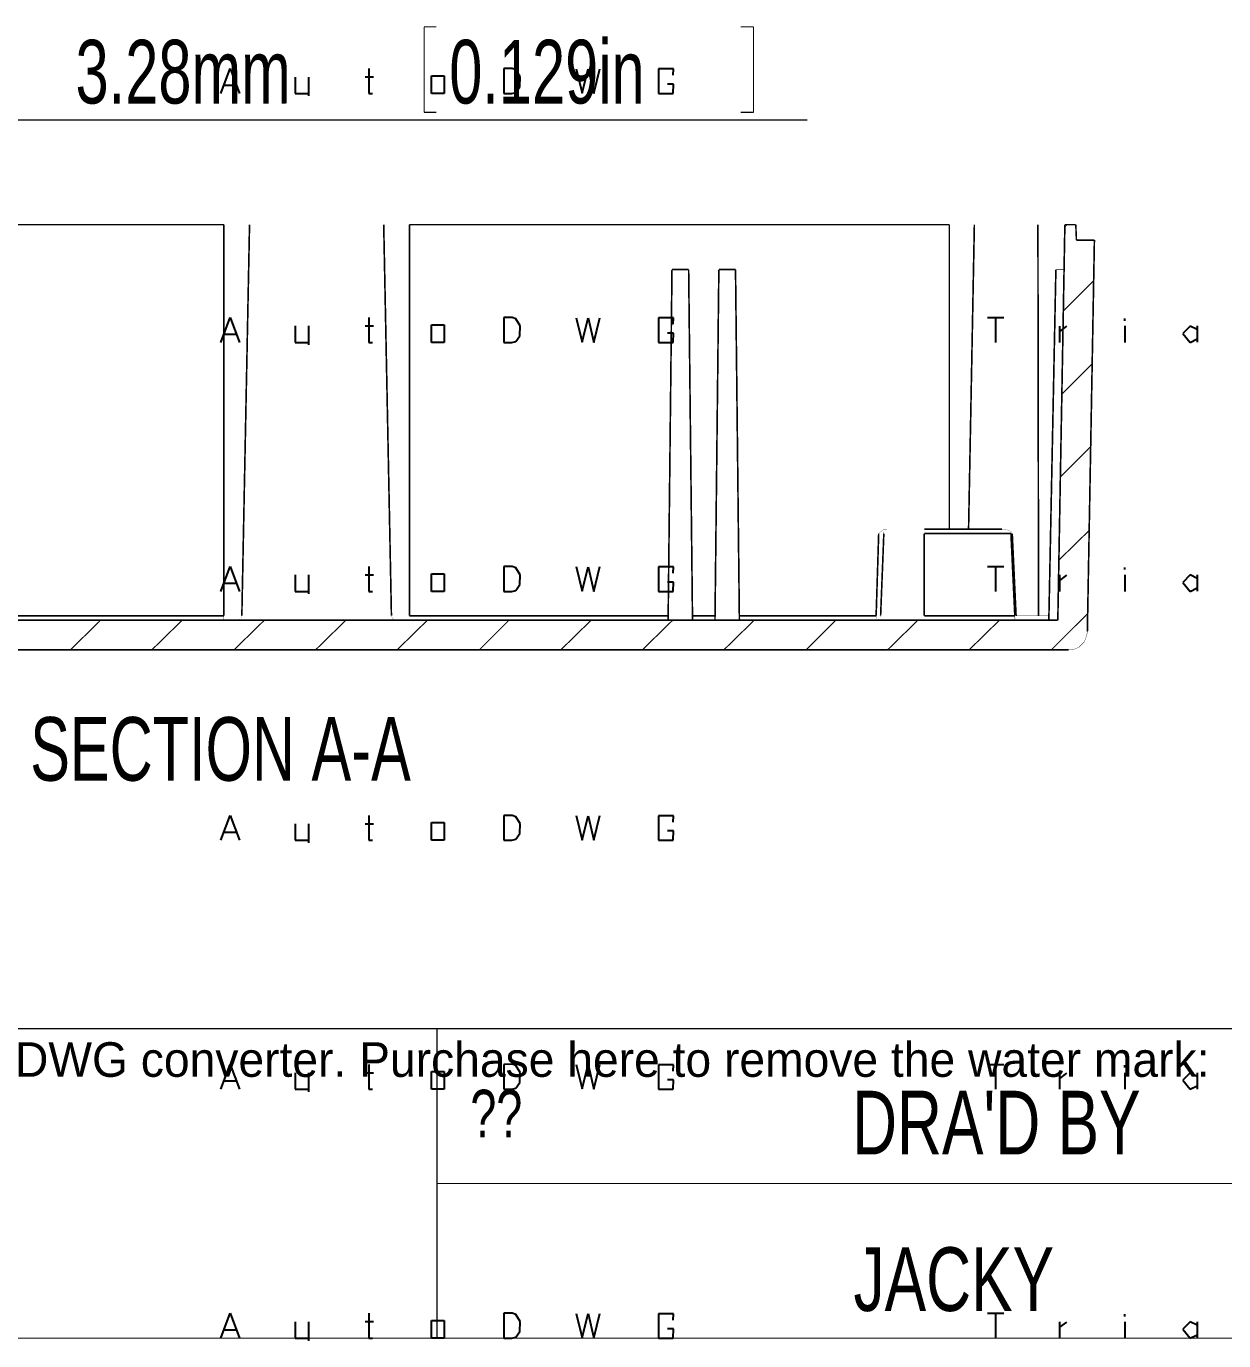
# Model space of a CAD drawing. Extents: x 5 to 426, y 3 to 277.
# Drawn here: x 78.5 to 144.3, y 2.8 to 75 of the extents above; entities that cross this region are included whole.
import ezdxf

# ---------------------------------------------------------------- set-up
doc = ezdxf.new("R2010")
doc.units = 0
doc.header["$MEASUREMENT"] = 0
for name, color, linetype in [('at_Entity', 7, 'Continuous'), ('at_Rect', 7, 'Continuous'), ('at_Solid', 7, 'Continuous'), ('at_Text', 7, 'Continuous')]:
    doc.layers.add(name, color=color, linetype=linetype)
doc.styles.add('Style0', font='arial.ttf', dxfattribs={"height": 0.2})

msp = doc.modelspace()

# ---------------------------------------------------------------- linework, layer by layer
at = {"color": 28}
for p, q in [((89.169, 57.666), (89.691, 59.034)), ((89.691, 59.034), (90.212, 57.666)), ((93.274, 58.571), (93.274, 57.666)), ((93.99, 58.571), (93.99, 57.529)), ((97.111, 58.577), (97.574, 58.577)), ((97.31, 59.034), (97.31, 57.666)), ((100.762, 58.637), (101.467, 58.637)), ((100.762, 57.666), (100.762, 58.637)), ((101.467, 58.637), (101.467, 57.666)), ((104.743, 59.034), (104.738, 57.666)), ((105.191, 59.039), (104.743, 59.034)), ((105.395, 58.965), (105.191, 59.039)), ((105.634, 58.583), (105.395, 58.965)), ((105.626, 58.038), (105.634, 58.583)), ((108.723, 59.027), (109.047, 57.683)), ((109.047, 57.683), (109.372, 59.019)), ((109.372, 59.019), (109.696, 57.668)), ((109.696, 57.668), (110.02, 59.027)), ((114.067, 59.014), (113.241, 59.014)), ((113.241, 59.014), (113.241, 57.666)), ((114.058, 58.668), (114.067, 59.014)), ((89.36, 58.121), (90.013, 58.121)), ((105.39, 57.721), (105.626, 58.038)), ((114.067, 58.179), (113.738, 58.179)), ((114.058, 57.666), (114.067, 58.179)), ((93.274, 57.666), (93.99, 57.666)), ((97.31, 57.666), (97.525, 57.666)), ((101.467, 57.666), (100.762, 57.666)), ((104.738, 57.666), (105.181, 57.666)), ((105.181, 57.666), (105.39, 57.721)), ((113.241, 57.666), (114.058, 57.666)), ((89.169, 16.614), (89.691, 17.982)), ((89.691, 17.982), (90.212, 16.614)), ((93.274, 17.518), (93.274, 16.614)), ((93.99, 17.518), (93.99, 16.477)), ((97.111, 17.524), (97.574, 17.524)), ((97.31, 17.982), (97.31, 16.614)), ((100.762, 17.585), (101.467, 17.585)), ((100.762, 16.614), (100.762, 17.585)), ((101.467, 17.585), (101.467, 16.614)), ((104.743, 17.982), (104.738, 16.614)), ((105.191, 17.987), (104.743, 17.982)), ((105.395, 17.912), (105.191, 17.987)), ((105.634, 17.531), (105.395, 17.912)), ((105.626, 16.986), (105.634, 17.531)), ((108.723, 17.975), (109.047, 16.631)), ((109.047, 16.631), (109.372, 17.967)), ((109.372, 17.967), (109.696, 16.616)), ((109.696, 16.616), (110.02, 17.975)), ((114.067, 17.962), (113.241, 17.962)), ((113.241, 17.962), (113.241, 16.614)), ((114.058, 17.615), (114.067, 17.962)), ((89.36, 17.069), (90.013, 17.069)), ((105.181, 16.614), (105.39, 16.669)), ((105.39, 16.669), (105.626, 16.986)), ((114.067, 17.127), (113.738, 17.127)), ((114.058, 16.614), (114.067, 17.127)), ((93.274, 16.614), (93.99, 16.614)), ((97.31, 16.614), (97.525, 16.614)), ((101.467, 16.614), (100.762, 16.614)), ((104.738, 16.614), (105.181, 16.614)), ((113.241, 16.614), (114.058, 16.614))]:
    msp.add_line(p, q, dxfattribs=at)
at = {"layer": 'at_Entity', "color": 28}
for p, q in [((131.327, 45.35), (132.232, 45.35)), ((131.777, 45.35), (131.777, 43.982)), ((135.292, 44.885), (135.292, 43.982)), ((135.302, 44.582), (135.686, 44.87)), ((138.878, 44.89), (138.878, 43.982)), ((138.883, 45.178), (138.883, 45.3)), ((142.48, 44.885), (142.07, 44.475)), ((142.859, 44.693), (142.48, 44.885)), ((142.854, 44.89), (142.854, 43.99)), ((142.07, 44.475), (142.47, 43.982)), ((142.47, 43.982), (142.859, 44.177)), ((131.327, 4.298), (132.232, 4.298)), ((131.777, 4.298), (131.777, 2.93)), ((135.292, 3.833), (135.292, 2.93)), ((135.302, 3.529), (135.686, 3.818)), ((138.878, 3.838), (138.878, 2.93)), ((138.883, 4.126), (138.883, 4.247)), ((142.48, 3.833), (142.07, 3.423)), ((142.859, 3.641), (142.48, 3.833)), ((142.854, 3.838), (142.854, 2.938)), ((142.07, 3.423), (142.47, 2.93)), ((142.47, 2.93), (142.859, 3.125))]:
    msp.add_line(p, q, dxfattribs=at)
at = {"layer": 'at_Entity', "color": 0}
for points in [[(100.358, 75.013, 0.0636, 0.0636, 0), (100.358, 70.318, 0.0636, 0.0636, 0)], [(100.358, 75.013, 0.0636, 0.0636, 0), (101.029, 75.013, 0.0636, 0.0636, 0)], [(118.467, 75.013, 0.0636, 0.0636, 0), (117.761, 75.013, 0.0636, 0.0636, 0)], [(118.467, 75.013, 0.0636, 0.0636, 0), (118.467, 70.318, 0.0636, 0.0636, 0)], [(100.358, 70.318, 0.0636, 0.0636, 0), (101.029, 70.318, 0.0636, 0.0636, 0)], [(118.467, 70.318, 0.0636, 0.0636, 0), (117.761, 70.318, 0.0636, 0.0636, 0)], [(73.989, 69.894, 0.0636, 0.0636, 0), (121.432, 69.894, 0.0636, 0.0636, 0)], [(59.657, 64.14, 0.0883, 0.0883, 0), (89.344, 64.14, 0.0883, 0.0883, 0)], [(89.344, 42.642, 0.0883, 0.0883, 0), (89.344, 64.14, 0.0883, 0.0883, 0)], [(89.344, 64.14, 0.00353, 0.00353, 0), (89.627, 64.14, 0.00353, 0.00353, 0), (89.874, 64.14, 0.00353, 0.00353, 0), (90.121, 64.14, 0.00353, 0.00353, 0), (90.333, 64.14, 0.00353, 0.00353, 0), (90.509, 64.14, 0.00353, 0.00353, 0), (90.615, 64.14, 0.00353, 0.00353, 0), (90.721, 64.14, 0.00353, 0.00353, 0), (90.756, 64.14, 0.00353, 0.00353, 0)], [(90.756, 64.14, 0.0883, 0.0883, 0), (90.333, 42.642, 0.0883, 0.0883, 0)], [(90.756, 64.14, 0.00353, 0.00353, 0), (90.792, 64.14, 0.00353, 0.00353, 0), (90.897, 64.14, 0.00353, 0.00353, 0), (91.074, 64.14, 0.00353, 0.00353, 0), (91.321, 64.14, 0.00353, 0.00353, 0), (91.603, 64.14, 0.00353, 0.00353, 0), (91.956, 64.14, 0.00353, 0.00353, 0), (92.345, 64.14, 0.00353, 0.00353, 0), (92.768, 64.14, 0.00353, 0.00353, 0), (93.227, 64.14, 0.00353, 0.00353, 0), (93.686, 64.14, 0.00353, 0.00353, 0), (94.18, 64.14, 0.00353, 0.00353, 0), (94.675, 64.14, 0.00353, 0.00353, 0), (95.169, 64.14, 0.00353, 0.00353, 0), (95.663, 64.14, 0.00353, 0.00353, 0), (96.122, 64.14, 0.00353, 0.00353, 0), (96.545, 64.14, 0.00353, 0.00353, 0), (96.934, 64.14, 0.00353, 0.00353, 0), (97.287, 64.14, 0.00353, 0.00353, 0), (97.569, 64.14, 0.00353, 0.00353, 0), (97.816, 64.14, 0.00353, 0.00353, 0), (97.993, 64.14, 0.00353, 0.00353, 0), (98.099, 64.14, 0.00353, 0.00353, 0), (98.134, 64.14, 0.00353, 0.00353, 0)], [(98.558, 42.642, 0.0883, 0.0883, 0), (98.134, 64.14, 0.0883, 0.0883, 0)], [(98.134, 64.14, 0.00353, 0.00353, 0), (98.169, 64.14, 0.00353, 0.00353, 0), (98.275, 64.14, 0.00353, 0.00353, 0), (98.381, 64.14, 0.00353, 0.00353, 0), (98.558, 64.14, 0.00353, 0.00353, 0), (98.769, 64.14, 0.00353, 0.00353, 0), (99.016, 64.14, 0.00353, 0.00353, 0), (99.264, 64.14, 0.00353, 0.00353, 0), (99.546, 64.14, 0.00353, 0.00353, 0)], [(99.546, 64.14, 0.0883, 0.0883, 0), (99.546, 42.642, 0.0883, 0.0883, 0)], [(99.546, 64.14, 0.0883, 0.0883, 0), (129.233, 64.14, 0.0883, 0.0883, 0)], [(129.233, 47.408, 0.0883, 0.0883, 0), (129.233, 64.14, 0.0883, 0.0883, 0)], [(129.233, 64.14, 0.00706, 0.00706, 0), (129.516, 64.14, 0.00706, 0.00706, 0), (129.798, 64.14, 0.00706, 0.00706, 0), (130.045, 64.14, 0.00706, 0.00706, 0), (130.257, 64.14, 0.00706, 0.00706, 0), (130.434, 64.14, 0.00706, 0.00706, 0), (130.539, 64.14, 0.00706, 0.00706, 0), (130.61, 64.14, 0.00706, 0.00706, 0)], [(130.61, 64.14, 0.0883, 0.0883, 0), (130.292, 47.408, 0.0883, 0.0883, 0)], [(130.61, 64.14, 0.0106, 0.0106, 0), (130.716, 64.14, 0.0106, 0.0106, 0), (130.857, 64.14, 0.0106, 0.0106, 0), (131.069, 64.14, 0.0106, 0.0106, 0), (131.316, 64.14, 0.0106, 0.0106, 0), (131.669, 64.14, 0.0106, 0.0106, 0), (132.057, 64.14, 0.0106, 0.0106, 0), (132.446, 64.14, 0.0106, 0.0106, 0), (132.905, 64.14, 0.0106, 0.0106, 0), (133.399, 64.14, 0.0106, 0.0106, 0), (133.858, 64.14, 0.0106, 0.0106, 0)], [(134.105, 64.14, 0.00353, 0.00353, 0), (134.069, 64.14, 0.00353, 0.00353, 0), (134.034, 64.14, 0.00353, 0.00353, 0), (133.999, 64.14, 0.00353, 0.00353, 0), (133.964, 64.14, 0.00353, 0.00353, 0), (133.928, 64.14, 0.00353, 0.00353, 0), (133.893, 64.14, 0.00353, 0.00353, 0), (133.858, 64.14, 0.00353, 0.00353, 0)], [(134.14, 42.642, 0.0883, 0.0883, 0), (134.105, 64.14, 0.0883, 0.0883, 0)], [(134.105, 64.14, 0.0106, 0.0106, 0), (134.387, 64.14, 0.0106, 0.0106, 0), (134.669, 64.14, 0.0106, 0.0106, 0), (134.917, 64.14, 0.0106, 0.0106, 0), (135.164, 64.14, 0.0106, 0.0106, 0), (135.34, 64.14, 0.0106, 0.0106, 0), (135.481, 64.14, 0.0106, 0.0106, 0), (135.587, 64.14, 0.0106, 0.0106, 0)], [(135.587, 64.14, 0.0883, 0.0883, 0), (135.199, 42.395, 0.0883, 0.0883, 0)], [(136.187, 64.14, 0.06, 0.06, 0), (135.587, 64.14, 0.06, 0.06, 0)], [(135.587, 63.999, 0.02, 0.02, 0), (135.728, 64.14, 0.02, 0.02, 0)], [(136.223, 63.293, 0.0848, 0.0848, 0), (136.187, 64.14, 0.0848, 0.0848, 0)], [(137.211, 63.293, 0.0883, 0.0883, 0), (136.223, 63.293, 0.0883, 0.0883, 0)], [(136.823, 41.76, 0.0883, 0.0883, 0), (137.211, 63.293, 0.0883, 0.0883, 0)], [(113.772, 42.395, 0.0883, 0.0883, 0), (113.984, 61.669, 0.0883, 0.0883, 0)], [(113.984, 61.669, 0.0883, 0.0883, 0), (114.901, 61.669, 0.0883, 0.0883, 0)], [(114.901, 61.669, 0.0883, 0.0883, 0), (115.113, 42.395, 0.0883, 0.0883, 0)], [(116.349, 42.395, 0.0883, 0.0883, 0), (116.561, 61.669, 0.0883, 0.0883, 0)], [(116.561, 61.669, 0.0883, 0.0883, 0), (117.478, 61.669, 0.0883, 0.0883, 0)], [(117.478, 61.669, 0.0883, 0.0883, 0), (117.69, 42.395, 0.0883, 0.0883, 0)], [(135.093, 61.669, 0.0883, 0.0883, 0), (134.705, 42.395, 0.0883, 0.0883, 0)], [(135.552, 61.669, 0.0459, 0.0459, 0), (135.093, 61.669, 0.0459, 0.0459, 0)], [(135.517, 59.41, 0.0636, 0.0636, 0), (137.176, 61.069, 0.0636, 0.0636, 0)], [(135.411, 54.821, 0.0636, 0.0636, 0), (137.07, 56.48, 0.0636, 0.0636, 0)], [(135.34, 50.267, 0.0636, 0.0636, 0), (136.999, 51.926, 0.0636, 0.0636, 0)], [(125.209, 42.642, 0.0883, 0.0883, 0), (125.35, 47.161, 0.0883, 0.0883, 0)], [(125.35, 47.161, 0.0127, 0.0127, 0), (125.562, 47.337, 0.0127, 0.0127, 0), (125.668, 47.408, 0.0127, 0.0127, 0), (125.809, 47.408, 0.0127, 0.0127, 0)], [(125.35, 47.161, 0.00353, 0.00353, 0), (125.421, 47.161, 0.00353, 0.00353, 0), (125.456, 47.161, 0.00353, 0.00353, 0), (125.527, 47.161, 0.00353, 0.00353, 0), (125.562, 47.161, 0.00353, 0.00353, 0), (125.597, 47.161, 0.00353, 0.00353, 0), (125.633, 47.161, 0.00353, 0.00353, 0)], [(125.456, 42.642, 0.0883, 0.0883, 0), (125.633, 47.161, 0.0883, 0.0883, 0)], [(125.88, 47.408, 0.00353, 0.00353, 0), (125.809, 47.408, 0.00353, 0.00353, 0), (125.774, 47.408, 0.00353, 0.00353, 0), (125.739, 47.373, 0.00353, 0.00353, 0), (125.703, 47.337, 0.00353, 0.00353, 0), (125.668, 47.302, 0.00353, 0.00353, 0), (125.633, 47.267, 0.00353, 0.00353, 0), (125.633, 47.231, 0.00353, 0.00353, 0), (125.633, 47.161, 0.00353, 0.00353, 0)], [(125.633, 47.161, 0.00353, 0.00353, 0), (125.668, 47.161, 0.00353, 0.00353, 0), (125.739, 47.161, 0.00353, 0.00353, 0), (125.915, 47.161, 0.00353, 0.00353, 0), (126.127, 47.161, 0.00353, 0.00353, 0), (126.409, 47.161, 0.00353, 0.00353, 0), (126.727, 47.161, 0.00353, 0.00353, 0), (127.08, 47.161, 0.00353, 0.00353, 0), (127.468, 47.161, 0.00353, 0.00353, 0), (127.857, 47.161, 0.00353, 0.00353, 0)], [(125.88, 47.408, 0.00353, 0.00353, 0), (125.915, 47.408, 0.00353, 0.00353, 0), (126.021, 47.408, 0.00353, 0.00353, 0), (126.198, 47.408, 0.00353, 0.00353, 0), (126.445, 47.408, 0.00353, 0.00353, 0), (126.762, 47.408, 0.00353, 0.00353, 0), (127.115, 47.408, 0.00353, 0.00353, 0), (127.468, 47.408, 0.00353, 0.00353, 0), (127.857, 47.408, 0.00353, 0.00353, 0)], [(127.857, 47.408, 0.0883, 0.0883, 0), (132.128, 47.408, 0.0883, 0.0883, 0)], [(132.622, 47.161, 0.0883, 0.0883, 0), (127.857, 47.161, 0.0883, 0.0883, 0)], [(127.857, 47.161, 0.0883, 0.0883, 0), (127.857, 42.642, 0.0883, 0.0883, 0)], [(127.857, 47.408, 0.00353, 0.00353, 0), (127.857, 47.373, 0.00353, 0.00353, 0), (127.857, 47.337, 0.00353, 0.00353, 0), (127.857, 47.302, 0.00353, 0.00353, 0), (127.857, 47.267, 0.00353, 0.00353, 0), (127.857, 47.231, 0.00353, 0.00353, 0), (127.857, 47.161, 0.00353, 0.00353, 0)], [(132.622, 47.267, 0.0127, 0.0127, 0), (132.516, 47.337, 0.0127, 0.0127, 0), (132.375, 47.373, 0.0127, 0.0127, 0), (132.128, 47.408, 0.0127, 0.0127, 0)], [(132.622, 47.161, 0.0883, 0.0883, 0), (132.834, 42.642, 0.0883, 0.0883, 0)], [(132.622, 47.267, 0.0127, 0.0127, 0), (132.693, 47.161, 0.0127, 0.0127, 0)], [(132.693, 47.161, 0.00706, 0.00706, 0), (132.622, 47.161, 0.00706, 0.00706, 0)], [(132.622, 47.161, 0.00353, 0.00353, 0), (132.622, 47.196, 0.00353, 0.00353, 0), (132.622, 47.231, 0.00353, 0.00353, 0), (132.622, 47.267, 0.00353, 0.00353, 0)], [(132.693, 47.161, 0.0883, 0.0883, 0), (132.905, 42.642, 0.0883, 0.0883, 0)], [(135.234, 45.678, 0.0636, 0.0636, 0), (136.929, 47.337, 0.0636, 0.0636, 0)], [(75.118, 42.642, 0.0883, 0.0883, 0), (89.344, 42.642, 0.0883, 0.0883, 0)], [(89.344, 42.395, 0.00353, 0.00353, 0), (89.344, 42.431, 0.00353, 0.00353, 0), (89.344, 42.466, 0.00353, 0.00353, 0), (89.344, 42.501, 0.00353, 0.00353, 0), (89.344, 42.536, 0.00353, 0.00353, 0), (89.344, 42.572, 0.00353, 0.00353, 0), (89.344, 42.607, 0.00353, 0.00353, 0), (89.344, 42.642, 0.00353, 0.00353, 0)], [(90.333, 42.642, 0.00353, 0.00353, 0), (90.297, 42.642, 0.00353, 0.00353, 0), (90.262, 42.642, 0.00353, 0.00353, 0), (90.156, 42.642, 0.00353, 0.00353, 0), (90.015, 42.642, 0.00353, 0.00353, 0), (89.874, 42.642, 0.00353, 0.00353, 0), (89.697, 42.642, 0.00353, 0.00353, 0), (89.521, 42.642, 0.00353, 0.00353, 0), (89.344, 42.642, 0.00353, 0.00353, 0)], [(90.086, 42.395, 0.00353, 0.00353, 0), (90.121, 42.431, 0.00353, 0.00353, 0), (90.156, 42.431, 0.00353, 0.00353, 0), (90.227, 42.466, 0.00353, 0.00353, 0), (90.262, 42.501, 0.00353, 0.00353, 0), (90.297, 42.536, 0.00353, 0.00353, 0), (90.297, 42.572, 0.00353, 0.00353, 0), (90.333, 42.607, 0.00353, 0.00353, 0), (90.333, 42.642, 0.00353, 0.00353, 0)], [(90.333, 42.642, 0.00353, 0.00353, 0), (90.368, 42.642, 0.00353, 0.00353, 0), (90.474, 42.642, 0.00353, 0.00353, 0), (90.686, 42.642, 0.00353, 0.00353, 0), (90.897, 42.642, 0.00353, 0.00353, 0), (91.215, 42.642, 0.00353, 0.00353, 0), (91.568, 42.642, 0.00353, 0.00353, 0), (91.956, 42.642, 0.00353, 0.00353, 0), (92.415, 42.642, 0.00353, 0.00353, 0), (92.874, 42.642, 0.00353, 0.00353, 0), (93.404, 42.642, 0.00353, 0.00353, 0), (93.898, 42.642, 0.00353, 0.00353, 0), (94.427, 42.642, 0.00353, 0.00353, 0), (94.957, 42.642, 0.00353, 0.00353, 0), (95.486, 42.642, 0.00353, 0.00353, 0), (95.981, 42.642, 0.00353, 0.00353, 0), (96.475, 42.642, 0.00353, 0.00353, 0), (96.934, 42.642, 0.00353, 0.00353, 0), (97.322, 42.642, 0.00353, 0.00353, 0), (97.675, 42.642, 0.00353, 0.00353, 0), (97.957, 42.642, 0.00353, 0.00353, 0), (98.205, 42.642, 0.00353, 0.00353, 0), (98.381, 42.642, 0.00353, 0.00353, 0), (98.522, 42.642, 0.00353, 0.00353, 0), (98.558, 42.642, 0.00353, 0.00353, 0)], [(98.805, 42.395, 0.00353, 0.00353, 0), (98.769, 42.431, 0.00353, 0.00353, 0), (98.699, 42.431, 0.00353, 0.00353, 0), (98.663, 42.466, 0.00353, 0.00353, 0), (98.628, 42.501, 0.00353, 0.00353, 0), (98.593, 42.536, 0.00353, 0.00353, 0), (98.593, 42.572, 0.00353, 0.00353, 0), (98.558, 42.607, 0.00353, 0.00353, 0), (98.558, 42.642, 0.00353, 0.00353, 0)], [(99.546, 42.642, 0.00353, 0.00353, 0), (99.369, 42.642, 0.00353, 0.00353, 0), (99.158, 42.642, 0.00353, 0.00353, 0), (99.016, 42.642, 0.00353, 0.00353, 0), (98.84, 42.642, 0.00353, 0.00353, 0), (98.734, 42.642, 0.00353, 0.00353, 0), (98.628, 42.642, 0.00353, 0.00353, 0), (98.593, 42.642, 0.00353, 0.00353, 0), (98.558, 42.642, 0.00353, 0.00353, 0)], [(99.546, 42.642, 0.0883, 0.0883, 0), (113.772, 42.642, 0.0883, 0.0883, 0)], [(99.546, 42.395, 0.00353, 0.00353, 0), (99.546, 42.431, 0.00353, 0.00353, 0), (99.546, 42.466, 0.00353, 0.00353, 0), (99.546, 42.501, 0.00353, 0.00353, 0), (99.546, 42.536, 0.00353, 0.00353, 0), (99.546, 42.572, 0.00353, 0.00353, 0), (99.546, 42.607, 0.00353, 0.00353, 0), (99.546, 42.642, 0.00353, 0.00353, 0)], [(115.113, 42.642, 0.0883, 0.0883, 0), (116.349, 42.642, 0.0883, 0.0883, 0)], [(117.69, 42.642, 0.0883, 0.0883, 0), (125.209, 42.642, 0.0883, 0.0883, 0)], [(125.209, 42.642, 0.00706, 0.00706, 0), (125.209, 42.572, 0.00706, 0.00706, 0), (125.209, 42.501, 0.00706, 0.00706, 0)], [(125.456, 42.642, 0.00353, 0.00353, 0), (125.456, 42.607, 0.00353, 0.00353, 0), (125.421, 42.572, 0.00353, 0.00353, 0), (125.421, 42.536, 0.00353, 0.00353, 0), (125.386, 42.466, 0.00353, 0.00353, 0), (125.35, 42.466, 0.00353, 0.00353, 0), (125.315, 42.431, 0.00353, 0.00353, 0), (125.244, 42.431, 0.00353, 0.00353, 0), (125.209, 42.395, 0.00353, 0.00353, 0)], [(125.421, 42.642, 0.00353, 0.00353, 0), (125.386, 42.642, 0.00353, 0.00353, 0), (125.315, 42.642, 0.00353, 0.00353, 0), (125.209, 42.642, 0.00353, 0.00353, 0)], [(125.456, 42.642, 0.00353, 0.00353, 0), (125.492, 42.642, 0.00353, 0.00353, 0), (125.597, 42.642, 0.00353, 0.00353, 0), (125.774, 42.642, 0.00353, 0.00353, 0), (126.021, 42.642, 0.00353, 0.00353, 0), (126.303, 42.642, 0.00353, 0.00353, 0), (126.656, 42.642, 0.00353, 0.00353, 0), (127.009, 42.642, 0.00353, 0.00353, 0), (127.433, 42.642, 0.00353, 0.00353, 0), (127.857, 42.642, 0.00353, 0.00353, 0)], [(127.857, 42.642, 0.0883, 0.0883, 0), (132.834, 42.642, 0.0883, 0.0883, 0)], [(127.857, 42.642, 0.00353, 0.00353, 0), (127.857, 42.607, 0.00353, 0.00353, 0), (127.857, 42.572, 0.00353, 0.00353, 0), (127.857, 42.536, 0.00353, 0.00353, 0), (127.857, 42.466, 0.00353, 0.00353, 0), (127.857, 42.431, 0.00353, 0.00353, 0), (127.857, 42.395, 0.00353, 0.00353, 0)], [(132.834, 42.642, 0.00706, 0.00706, 0), (132.905, 42.642, 0.00706, 0.00706, 0)], [(132.834, 42.395, 0.00499, 0.00499, 0), (132.869, 42.431, 0.00499, 0.00499, 0), (132.869, 42.501, 0.00499, 0.00499, 0), (132.905, 42.572, 0.00499, 0.00499, 0), (132.905, 42.642, 0.00499, 0.00499, 0)], [(132.834, 42.642, 0.00353, 0.00353, 0), (132.834, 42.572, 0.00353, 0.00353, 0), (132.834, 42.466, 0.00353, 0.00353, 0), (132.834, 42.431, 0.00353, 0.00353, 0), (132.834, 42.395, 0.00353, 0.00353, 0)], [(132.905, 42.642, 0.0141, 0.0141, 0), (133.046, 42.642, 0.0141, 0.0141, 0), (133.187, 42.642, 0.0141, 0.0141, 0), (133.363, 42.642, 0.0141, 0.0141, 0), (133.505, 42.642, 0.0141, 0.0141, 0), (133.646, 42.642, 0.0141, 0.0141, 0), (133.822, 42.642, 0.0141, 0.0141, 0), (133.964, 42.642, 0.0141, 0.0141, 0), (134.14, 42.642, 0.0141, 0.0141, 0)], [(134.705, 42.642, 0.0176, 0.0176, 0), (134.528, 42.642, 0.0176, 0.0176, 0), (134.316, 42.642, 0.0176, 0.0176, 0), (134.14, 42.642, 0.0176, 0.0176, 0)], [(134.14, 42.395, 0.00353, 0.00353, 0), (134.14, 42.431, 0.00353, 0.00353, 0), (134.14, 42.466, 0.00353, 0.00353, 0), (134.14, 42.501, 0.00353, 0.00353, 0), (134.14, 42.536, 0.00353, 0.00353, 0), (134.14, 42.572, 0.00353, 0.00353, 0), (134.14, 42.607, 0.00353, 0.00353, 0), (134.14, 42.642, 0.00353, 0.00353, 0)], [(134.846, 40.772, 0.0636, 0.0636, 0), (136.823, 42.748, 0.0636, 0.0636, 0)], [(135.199, 42.395, 0.0883, 0.0883, 0), (53.691, 42.395, 0.0883, 0.0883, 0)], [(80.908, 40.772, 0.0636, 0.0636, 0), (82.567, 42.395, 0.0636, 0.0636, 0)], [(85.391, 40.772, 0.0636, 0.0636, 0), (87.05, 42.395, 0.0636, 0.0636, 0)], [(89.909, 40.772, 0.0636, 0.0636, 0), (91.568, 42.395, 0.0636, 0.0636, 0)], [(94.392, 40.772, 0.0636, 0.0636, 0), (96.051, 42.395, 0.0636, 0.0636, 0)], [(98.875, 40.772, 0.0636, 0.0636, 0), (100.534, 42.395, 0.0636, 0.0636, 0)], [(103.394, 40.772, 0.0636, 0.0636, 0), (105.017, 42.395, 0.0636, 0.0636, 0)], [(107.877, 40.772, 0.0636, 0.0636, 0), (109.536, 42.395, 0.0636, 0.0636, 0)], [(112.36, 40.772, 0.0636, 0.0636, 0), (114.019, 42.395, 0.0636, 0.0636, 0)], [(116.843, 40.772, 0.0636, 0.0636, 0), (118.502, 42.395, 0.0636, 0.0636, 0)], [(121.361, 40.772, 0.0636, 0.0636, 0), (122.985, 42.395, 0.0636, 0.0636, 0)], [(125.844, 40.772, 0.0636, 0.0636, 0), (127.504, 42.395, 0.0636, 0.0636, 0)], [(130.328, 40.772, 0.0636, 0.0636, 0), (131.987, 42.395, 0.0636, 0.0636, 0)], [(135.799, 40.772, 0.019, 0.019, 0), (136.011, 40.772, 0.019, 0.019, 0), (136.187, 40.842, 0.019, 0.019, 0), (136.364, 40.913, 0.019, 0.019, 0), (136.505, 41.054, 0.019, 0.019, 0), (136.646, 41.195, 0.019, 0.019, 0), (136.717, 41.372, 0.019, 0.019, 0), (136.787, 41.548, 0.019, 0.019, 0), (136.823, 41.76, 0.019, 0.019, 0)], [(53.091, 40.772, 0.0883, 0.0883, 0), (135.799, 40.772, 0.0883, 0.0883, 0)]]:
    msp.add_lwpolyline(points, format="xyseb", dxfattribs=at)
at = {"layer": 'at_Entity', "color": 9}
for points in [[(4.801, 19.945, 0.0636, 0.0636, 0), (426.318, 19.945, 0.0636, 0.0636, 0)], [(101.064, 19.945, 0.0636, 0.0636, 0), (101.064, 2.93, 0.0636, 0.0636, 0)], [(101.064, 11.437, 0.0636, 0.0636, 0), (265.103, 11.437, 0.0636, 0.0636, 0)], [(426.318, 2.93, 0.0636, 0.0636, 0), (4.801, 2.93, 0.0636, 0.0636, 0)]]:
    msp.add_lwpolyline(points, format="xyseb", dxfattribs=at)
at = {"layer": 'at_Rect', "color": 28}
for p, q in [((131.327, 59.034), (132.232, 59.034)), ((131.777, 59.034), (131.777, 57.666)), ((135.292, 58.569), (135.292, 57.666)), ((135.302, 58.266), (135.686, 58.554)), ((138.878, 58.574), (138.878, 57.666)), ((138.883, 58.862), (138.883, 58.984)), ((142.48, 58.569), (142.07, 58.159)), ((142.859, 58.377), (142.48, 58.569)), ((142.854, 58.574), (142.854, 57.674)), ((142.07, 58.159), (142.47, 57.666)), ((142.47, 57.666), (142.859, 57.861)), ((131.327, 17.982), (132.232, 17.982)), ((131.777, 17.982), (131.777, 16.614)), ((135.292, 17.517), (135.292, 16.614)), ((135.302, 17.213), (135.686, 17.502)), ((138.878, 17.522), (138.878, 16.614)), ((138.883, 17.81), (138.883, 17.931)), ((142.48, 17.517), (142.07, 17.107)), ((142.859, 17.325), (142.48, 17.517)), ((142.854, 17.522), (142.854, 16.622)), ((142.07, 17.107), (142.47, 16.614)), ((142.47, 16.614), (142.859, 16.809))]:
    msp.add_line(p, q, dxfattribs=at)
at = {"layer": 'at_Solid', "color": 28}
for p, q in [((89.169, 71.35), (89.691, 72.719)), ((89.691, 72.719), (90.212, 71.35)), ((93.274, 72.255), (93.274, 71.35)), ((93.99, 72.255), (93.99, 71.213)), ((97.111, 72.261), (97.574, 72.261)), ((97.31, 72.718), (97.31, 71.35)), ((100.762, 72.321), (101.467, 72.321)), ((100.762, 71.35), (100.762, 72.321)), ((101.467, 72.321), (101.467, 71.35)), ((104.743, 72.718), (104.738, 71.35)), ((105.191, 72.723), (104.743, 72.718)), ((105.395, 72.649), (105.191, 72.723)), ((105.634, 72.267), (105.395, 72.649)), ((105.626, 71.722), (105.634, 72.267)), ((108.723, 72.711), (109.047, 71.368)), ((109.047, 71.368), (109.372, 72.703)), ((109.372, 72.703), (109.696, 71.352)), ((109.696, 71.352), (110.02, 72.711)), ((114.067, 72.698), (113.241, 72.698)), ((113.241, 72.698), (113.241, 71.35)), ((114.058, 72.352), (114.067, 72.698)), ((89.36, 71.806), (90.013, 71.806)), ((105.39, 71.405), (105.626, 71.722)), ((114.067, 71.863), (113.738, 71.863)), ((114.058, 71.35), (114.067, 71.863)), ((93.274, 71.35), (93.99, 71.35)), ((97.31, 71.35), (97.525, 71.35)), ((101.467, 71.35), (100.762, 71.35)), ((104.738, 71.35), (105.181, 71.35)), ((105.181, 71.35), (105.39, 71.405)), ((113.241, 71.35), (114.058, 71.35)), ((89.169, 30.298), (89.691, 31.666)), ((89.691, 31.666), (90.212, 30.298)), ((93.274, 31.203), (93.274, 30.298)), ((93.99, 31.203), (93.99, 30.161)), ((97.111, 31.209), (97.574, 31.209)), ((97.31, 31.666), (97.31, 30.298)), ((100.762, 31.269), (101.467, 31.269)), ((100.762, 30.298), (100.762, 31.269)), ((101.467, 31.269), (101.467, 30.298)), ((104.743, 31.666), (104.738, 30.298)), ((105.191, 31.671), (104.743, 31.666)), ((105.395, 31.596), (105.191, 31.671)), ((105.634, 31.215), (105.395, 31.596)), ((105.626, 30.67), (105.634, 31.215)), ((108.723, 31.659), (109.047, 30.315)), ((109.047, 30.315), (109.372, 31.651)), ((109.372, 31.651), (109.696, 30.3)), ((109.696, 30.3), (110.02, 31.659)), ((114.067, 31.646), (113.241, 31.646)), ((113.241, 31.646), (113.241, 30.298)), ((114.058, 31.3), (114.067, 31.646)), ((89.36, 30.753), (90.013, 30.753)), ((105.181, 30.298), (105.39, 30.353)), ((105.39, 30.353), (105.626, 30.67)), ((114.067, 30.811), (113.738, 30.811)), ((114.058, 30.298), (114.067, 30.811)), ((93.274, 30.298), (93.99, 30.298)), ((97.31, 30.298), (97.525, 30.298)), ((101.467, 30.298), (100.762, 30.298)), ((104.738, 30.298), (105.181, 30.298)), ((113.241, 30.298), (114.058, 30.298))]:
    msp.add_line(p, q, dxfattribs=at)
at = {"layer": 'at_Text', "color": 28}
for p, q in [((89.169, 43.982), (89.691, 45.35)), ((89.691, 45.35), (90.212, 43.982)), ((93.274, 44.887), (93.274, 43.982)), ((93.99, 44.887), (93.99, 43.845)), ((97.111, 44.893), (97.574, 44.893)), ((97.31, 45.35), (97.31, 43.982)), ((100.762, 44.953), (101.467, 44.953)), ((100.762, 43.982), (100.762, 44.953)), ((101.467, 44.953), (101.467, 43.982)), ((104.743, 45.35), (104.738, 43.982)), ((105.191, 45.355), (104.743, 45.35)), ((105.395, 45.281), (105.191, 45.355)), ((105.634, 44.899), (105.395, 45.281)), ((105.626, 44.354), (105.634, 44.899)), ((108.723, 45.343), (109.047, 43.999)), ((109.047, 43.999), (109.372, 45.335)), ((109.372, 45.335), (109.696, 43.984)), ((109.696, 43.984), (110.02, 45.343)), ((114.067, 45.33), (113.241, 45.33)), ((113.241, 45.33), (113.241, 43.982)), ((114.058, 44.984), (114.067, 45.33)), ((89.36, 44.437), (90.013, 44.437)), ((105.39, 44.037), (105.626, 44.354)), ((114.067, 44.495), (113.738, 44.495)), ((114.058, 43.982), (114.067, 44.495)), ((93.274, 43.982), (93.99, 43.982)), ((97.31, 43.982), (97.525, 43.982)), ((101.467, 43.982), (100.762, 43.982)), ((104.738, 43.982), (105.181, 43.982)), ((105.181, 43.982), (105.39, 44.037)), ((113.241, 43.982), (114.058, 43.982)), ((89.169, 2.93), (89.691, 4.298)), ((89.691, 4.298), (90.212, 2.93)), ((93.274, 3.834), (93.274, 2.93)), ((93.99, 3.834), (93.99, 2.793)), ((97.111, 3.84), (97.574, 3.84)), ((97.31, 4.298), (97.31, 2.93)), ((100.762, 3.901), (101.467, 3.901)), ((100.762, 2.93), (100.762, 3.901)), ((101.467, 3.901), (101.467, 2.93)), ((104.743, 4.298), (104.738, 2.93)), ((105.191, 4.303), (104.743, 4.298)), ((105.395, 4.228), (105.191, 4.303)), ((105.634, 3.847), (105.395, 4.228)), ((105.626, 3.302), (105.634, 3.847)), ((108.723, 4.291), (109.047, 2.947)), ((109.047, 2.947), (109.372, 4.283)), ((109.372, 4.283), (109.696, 2.932)), ((109.696, 2.932), (110.02, 4.291)), ((114.067, 4.278), (113.241, 4.278)), ((113.241, 4.278), (113.241, 2.93)), ((114.058, 3.931), (114.067, 4.278)), ((89.36, 3.385), (90.013, 3.385)), ((93.274, 2.93), (93.99, 2.93)), ((97.31, 2.93), (97.525, 2.93)), ((101.467, 2.93), (100.762, 2.93)), ((104.738, 2.93), (105.181, 2.93)), ((105.181, 2.93), (105.39, 2.985)), ((105.39, 2.985), (105.626, 3.302)), ((113.241, 2.93), (114.058, 2.93)), ((114.067, 3.443), (113.738, 3.443)), ((114.058, 2.93), (114.067, 3.443))]:
    msp.add_line(p, q, dxfattribs=at)

# ---------------------------------------------------------------- texts
at = {"color": 1}
msp.add_text('Evaluation copy created by AutoDWG PDF to DWG converter. Purchase here to remove the water mark:', height=1.90056, dxfattribs=at).set_placement((25.877, 17.298))
at = {"layer": 'at_Text', "color": 0, "width": 0.7}
for s, height, p in [('0.129in', 3.4988, (101.737, 70.8)), ('3.28mm', 3.4988, (81.19, 70.8)), ('SECTION A-A', 3.49879, (78.697, 33.574))]:
    msp.add_text(s, height=height, rotation=0.00055, dxfattribs=at).set_placement(p)
at = {"layer": 'at_Text', "color": 0, "style": 'Style0', "width": 0.7}
for s, height, p in [('??', 2.6241, (102.899, 13.965)), ("DRA'D BY", 3.4988, (123.889, 13.034)), ('JACKY', 3.4988, (123.968, 4.427))]:
    msp.add_text(s, height=height, rotation=0.00055, dxfattribs=at).set_placement(p)

doc.saveas('drawing.dxf')
